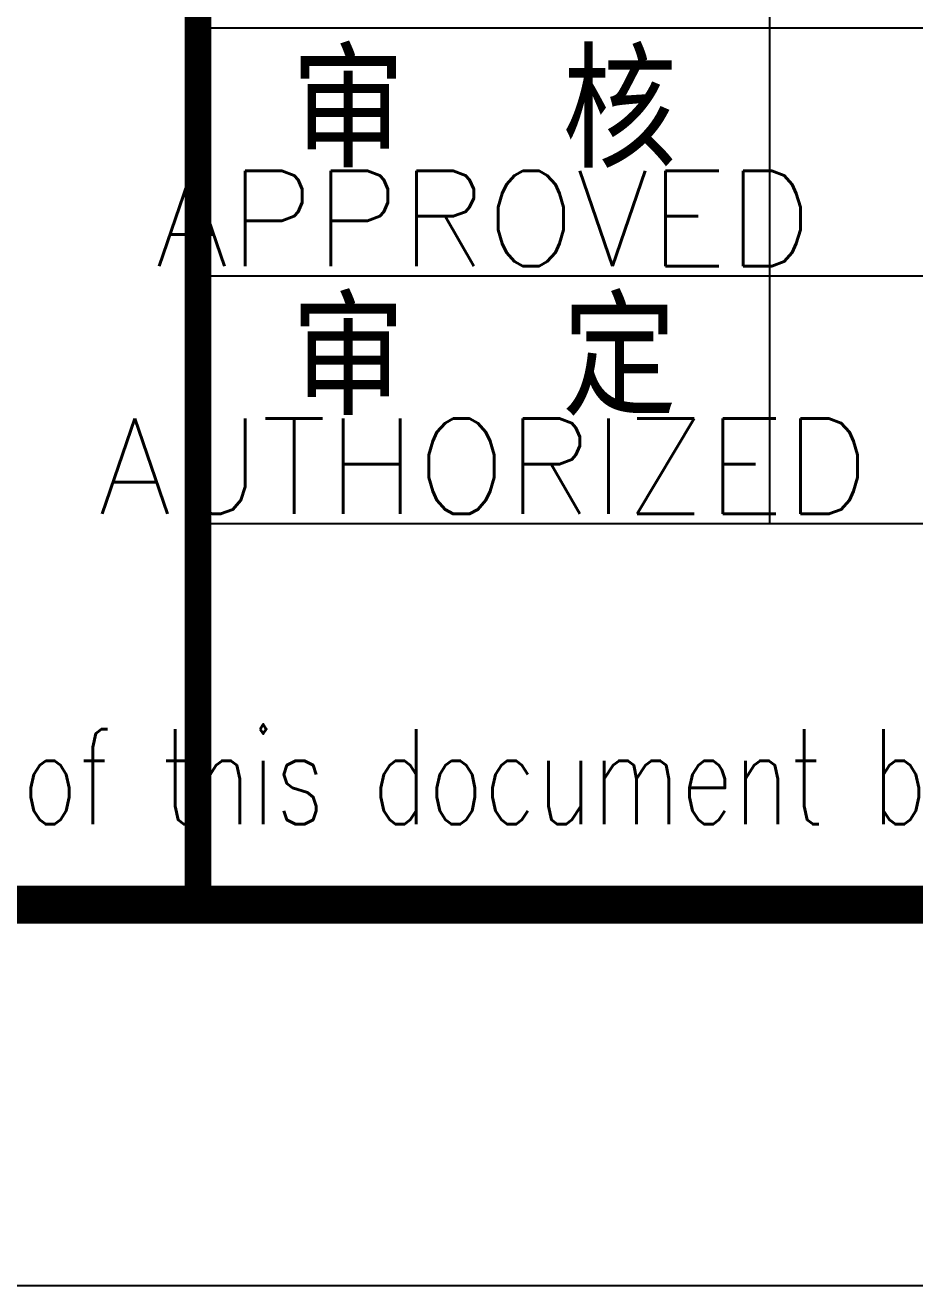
# Model space of a CAD drawing. Extents: x -14785 to 4269, y -25586 to -12228.
# Drawn here: x -12981.5 to -12958.16, y -25586.1 to -25553.03 of the extents above; entities that cross this region are included whole.
import ezdxf
from ezdxf.enums import TextEntityAlignment as Align

# ---------------------------------------------------------------- set-up
doc = ezdxf.new("R2010")
doc.units = 0
doc.header["$LTSCALE"] = 2000
doc.header["$MEASUREMENT"] = 0
doc.layers.get('0').update_dxf_attribs({"linetype": 'CONTINUOUS'})
doc.styles.add('ECEC_TQ', font='txt_l.shx', dxfattribs={"bigfont": 'hztxt_l.shx'})

msp = doc.modelspace()

# ---------------------------------------------------------------- linework, layer by layer
for p, q in [((-12961.96, -25566.104), (-12961.96, -25533.604)), ((-12976.96, -25553.104), (-12921.96, -25553.104)), ((-12976.96, -25559.604), (-12921.96, -25559.604)), ((-12976.96, -25566.104), (-12796.96, -25566.104)), ((-12976.96, -25576.104), (-12796.96, -25576.104)), ((-12786.96, -25586.104), (-13627.96, -25586.104))]:
    msp.add_line(p, q)
at = {"color": 0, "const_width": 1}
msp.add_lwpolyline([(-12796.96, -25576.104), (-13602.96, -25576.104), (-13602.96, -25002.104), (-12796.96, -25002.104)], close=True, dxfattribs=at)
at = {"const_width": 0.7}
msp.add_lwpolyline([(-12976.96, -25516.104), (-12976.96, -25576.104)], dxfattribs=at)

# ---------------------------------------------------------------- texts
at = {"style": 'ECEC_TQ'}
for s, height, p in [('审  核', 3, (-12969.46, -25555.104)), ('APPROVED', 2.5, (-12969.46, -25558.104)), ('审  定', 3, (-12969.46, -25561.604)), ('AUTHORIZED', 2.5, (-12969.46, -25564.604))]:
    msp.add_text(s, height=height, dxfattribs=at).set_placement(p, align=Align.MIDDLE)
at = {"style": 'ECEC_TQ', "width": 0.72}
msp.add_text('The proprietary right of this document belongs to Anhui Huadong Chemical And Medical Engineering  Co.,Ltd.  and any replication or transfer to the 3rd. side is forbidden without its permission. ', height=2.5, dxfattribs=at).set_placement((-12886.96, -25573.104), align=Align.MIDDLE)

doc.saveas('drawing.dxf')
